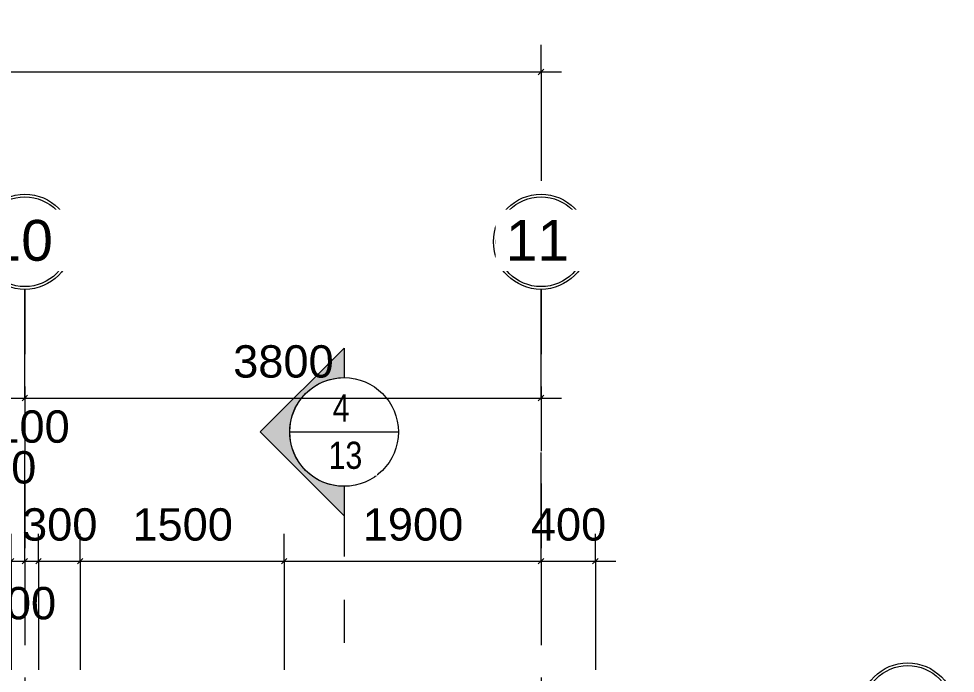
# Model space of a CAD drawing. Header units: millimetres. Extents: x -10792 to 44600, y -5903 to 19992.
# Drawn here: x 33305 to 40200, y 15174 to 19992 of the extents above; entities that cross this region are included whole.
import ezdxf

# ---------------------------------------------------------------- set-up
doc = ezdxf.new("R2010")
doc.units = ezdxf.units.MM
for name, pattern in [('Abgebrochen', [714.375, 476.25, -238.125]), ('Aligning Line', [635, 317.5, -317.5]), ('Hidden', [714.375, 476.25, -238.125])]:
    doc.linetypes.add(name, pattern=pattern)
for name, color, linetype, lineweight in [('A-ANNO-DIMS', 211, 'Continuous', 9), ('A-ANNO-DIMS-100', 211, 'Continuous', 9), ('G-ANNO-SYMB', 111, 'Abgebrochen', 9), ('S-GRID', 1, 'Continuous', 9), ('S-GRID-IDEN', 1, 'Continuous', 9)]:
    doc.layers.add(name, color=color, linetype=linetype, lineweight=lineweight)
doc.styles.add('Arial_1', font='arial.ttf', dxfattribs={"width": 0.8, "height": 200})
doc.styles.add('Arial_2', font='arial.ttf', dxfattribs={"height": 300})
doc.styles.add('Arial_5', font='arial.ttf', dxfattribs={"height": 238.125})
doc.dimstyles.new('SecretInternalLinAngDimStyle5p4736185', dxfattribs={"dimscale": 304.8, "dimtxt": 242.94927, "dimasz": 0.130208, "dimexe": 0.656168, "dimexo": 0.0625, "dimgap": 0.260417, "dimtad": 1, "dimdec": 0, "dimrnd": 100, "dimzin": 0, "dimdsep": 46, "dimtxsty": 'Arial_5', "dimblk1": 'OBLIQUE', "dimblk2": 'OBLIQUE', "dimsah": 1, "dimcen": 0.09, "dimdle": 0.492126, "dimazin": 0, "dimtfac": 1, "dimtdec": 4, "dimtix": 1, "dimtmove": 0, "dimatfit": 3, "dimfxl": 2.624672, "dimfxlon": 1, "dimtvp": 1, "dimtolj": 1, "dimtzin": 0, "dimarcsym": 2})
doc.dimstyles.new('SecretInternalLinAngDimStyle5p4736185_1', dxfattribs={"dimscale": 304.8, "dimtxt": 242.94927, "dimasz": 0.130208, "dimexe": 0.656168, "dimexo": 0.0625, "dimgap": 0.260417, "dimtad": 1, "dimdec": 0, "dimrnd": 100, "dimzin": 0, "dimdsep": 46, "dimtxsty": 'Arial_5', "dimblk1": 'OBLIQUE', "dimblk2": 'OBLIQUE', "dimsah": 1, "dimcen": 0.09, "dimdle": 0.492126, "dimazin": 0, "dimtfac": 1, "dimtdec": 4, "dimtix": 1, "dimtmove": 2, "dimatfit": 3, "dimfxl": 2.624672, "dimfxlon": 1, "dimtvp": 1, "dimtolj": 1, "dimtzin": 0, "dimarcsym": 2})

# ---------------------------------------------------------------- blocks, each defined once
blk = doc.blocks.new('Section - CAT DUNG-122916-01_MẶT BẰNG TẦNG 1')
at = {"layer": 'G-ANNO-SYMB', "linetype": 'Continuous'}
h = blk.add_hatch(color=256, dxfattribs=at)
edge = h.paths.add_edge_path()
edge.add_line((0.181, 0), (-2, 0))
edge.add_arc((-6, 0), 4, 0, 90)
edge.add_arc((-6, 0), 4, 90, 180)
edge.add_line((-10, 0), (-12.181, 0))
edge.add_line((-12.181, 0), (-6, 6.181))
edge.add_line((-6, 6.181), (0.181, 0))
for p, q in [((-6, 6.181), (-12.181, 0)), ((0.181, 0), (-6, 6.181)), ((-12.181, 0), (-10, 0)), ((-2, 0), (0.181, 0))]:
    blk.add_line(p, q, dxfattribs=at)
for start, end in [(360, 180), (90, 180), (0, 90), (180, 360)]:
    blk.add_arc((-6, 0), 4, start, end, dxfattribs=at)
blk = doc.blocks.new('Grid - TRUC  D1-102336-01_MẶT BẰNG TẦNG 1')
at = {"layer": 'S-GRID-IDEN'}
for radius in [3.5, 3.3]:
    blk.add_circle((0, 0), radius, dxfattribs=at)
blk = doc.blocks.new('DIMBLOCK62-01_MẶT BẰNG TẦNG 1')
at = {"layer": 'A-ANNO-DIMS-100', "transparency": 16777216}
for p, q in [((550, 19600), (550, 19800)), ((37150, 19600), (37150, 19800)), ((400, 19600), (37300, 19600)), ((550, 19600), (530.2, 19580.2)), ((550, 19600), (569.8, 19619.8)), ((550, 19600), (550, 18800)), ((37150, 19600), (37130.2, 19580.2)), ((37150, 19600), (37169.8, 19619.8)), ((37150, 19600), (37150, 18800))]:
    blk.add_line(p, q, dxfattribs=at)
at = {"layer": 'A-ANNO-DIMS-100', "color": 0, "transparency": 16777216, "insert": (18392.1, 19988.5), "char_height": 238.12, "width": 1098.878, "attachment_point": 1, "line_spacing_factor": 0.941778, "style": 'Arial_5'}
blk.add_mtext('36600', dxfattribs=at)
blk = doc.blocks.new('_Oblique')
at = {"color": 0, "linetype": 'ByBlock', "lineweight": -2}
blk.add_line((-0.5, -0.5), (0.5, 0.5), dxfattribs=at)
blk = doc.blocks.new('DIMBLOCK71-01_MẶT BẰNG TẦNG 1')
at = {"layer": 'A-ANNO-DIMS-100', "transparency": 16777216}
for p, q in [((29650, 17200), (29650, 18000)), ((33350, 17200), (33350, 18000)), ((29650, 17200), (29630.2, 17180.2)), ((29650, 17200), (29669.8, 17219.8)), ((29650, 17200), (33350, 17200)), ((29650, 17200), (29650, 17000)), ((33350, 17200), (33330.2, 17180.2)), ((33350, 17200), (33369.8, 17219.8)), ((33350, 17200), (33350, 17000))]:
    blk.add_line(p, q, dxfattribs=at)
at = {"layer": 'A-ANNO-DIMS-100', "color": 0, "transparency": 16777216, "insert": (31133.7, 17588.5), "char_height": 238.12, "width": 879.103, "attachment_point": 1, "line_spacing_factor": 0.941778, "style": 'Arial_5'}
blk.add_mtext('3700', dxfattribs=at)
blk = doc.blocks.new('DIMBLOCK72-01_MẶT BẰNG TẦNG 1')
at = {"layer": 'A-ANNO-DIMS-100', "transparency": 16777216}
for p, q in [((33350, 17200), (33350, 18000)), ((37150, 17200), (37150, 18000)), ((33350, 17200), (33330.2, 17180.2)), ((33350, 17200), (33369.8, 17219.8)), ((33350, 17200), (37300, 17200)), ((33350, 17200), (33350, 17000)), ((37150, 17200), (37130.2, 17180.2)), ((37150, 17200), (37169.8, 17219.8)), ((37150, 17200), (37150, 17000))]:
    blk.add_line(p, q, dxfattribs=at)
at = {"layer": 'A-ANNO-DIMS-100', "color": 0, "transparency": 16777216, "insert": (34883.7, 17588.5), "char_height": 238.12, "width": 879.103, "attachment_point": 1, "line_spacing_factor": 0.941778, "style": 'Arial_5'}
blk.add_mtext('3800', dxfattribs=at)
blk = doc.blocks.new('DIMBLOCK100-01_MẶT BẰNG TẦNG 1')
at = {"layer": 'A-ANNO-DIMS-100', "transparency": 16777216}
for p, q in [((33058, 16000), (33058, 16200)), ((33250, 16000), (33250, 16200)), ((33058, 16000), (33038.2, 15980.2)), ((33058, 16000), (33077.8, 16019.8)), ((33058, 16000), (33250, 16000)), ((33058, 16000), (33058, 15200)), ((33250, 16000), (33230.2, 15980.2)), ((33250, 16000), (33269.8, 16019.8)), ((33250, 16000), (33250, 15200))]:
    blk.add_line(p, q, dxfattribs=at)
at = {"layer": 'A-ANNO-DIMS-100', "color": 0, "transparency": 16777216, "insert": (32879.3, 16809.1), "char_height": 238.12, "width": 659.327, "attachment_point": 1, "line_spacing_factor": 0.941778, "style": 'Arial_5'}
blk.add_mtext('200', dxfattribs=at)
blk = doc.blocks.new('DIMBLOCK101-01_MẶT BẰNG TẦNG 1')
at = {"layer": 'A-ANNO-DIMS-100', "transparency": 16777216}
for p, q in [((33350, 16000), (33350, 16800)), ((33250, 16000), (33250, 16200)), ((33250, 16000), (33230.2, 15980.2)), ((33250, 16000), (33269.8, 16019.8)), ((33250, 16000), (33350, 16000)), ((33250, 16000), (33250, 15200)), ((33350, 16000), (33330.2, 15980.2)), ((33350, 16000), (33369.8, 16019.8)), ((33350, 16000), (33350, 15800))]:
    blk.add_line(p, q, dxfattribs=at)
at = {"layer": 'A-ANNO-DIMS-100', "color": 0, "transparency": 16777216, "insert": (33025.3, 15809.1), "char_height": 238.12, "width": 659.327, "attachment_point": 1, "line_spacing_factor": 0.941778, "style": 'Arial_5'}
blk.add_mtext('100', dxfattribs=at)
blk = doc.blocks.new('DIMBLOCK102-01_MẶT BẰNG TẦNG 1')
at = {"layer": 'A-ANNO-DIMS-100', "transparency": 16777216}
for p, q in [((33350, 16000), (33350, 16800)), ((33450, 16000), (33450, 16200)), ((33350, 16000), (33330.2, 15980.2)), ((33350, 16000), (33369.8, 16019.8)), ((33350, 16000), (33450, 16000)), ((33350, 16000), (33350, 15800)), ((33450, 16000), (33430.2, 15980.2)), ((33450, 16000), (33469.8, 16019.8)), ((33450, 16000), (33450, 15200))]:
    blk.add_line(p, q, dxfattribs=at)
at = {"layer": 'A-ANNO-DIMS-100', "color": 0, "transparency": 16777216, "insert": (33125.3, 17109.1), "char_height": 238.12, "width": 659.327, "attachment_point": 1, "line_spacing_factor": 0.941778, "style": 'Arial_5'}
blk.add_mtext('100', dxfattribs=at)
blk = doc.blocks.new('DIMBLOCK103-01_MẶT BẰNG TẦNG 1')
at = {"layer": 'A-ANNO-DIMS-100', "transparency": 16777216}
for p, q in [((33450, 16000), (33450, 16200)), ((33758, 16000), (33758, 16200)), ((33450, 16000), (33430.2, 15980.2)), ((33450, 16000), (33469.8, 16019.8)), ((33450, 16000), (33758, 16000)), ((33450, 16000), (33450, 15200)), ((33758, 16000), (33738.2, 15980.2)), ((33758, 16000), (33777.8, 16019.8)), ((33758, 16000), (33758, 15200))]:
    blk.add_line(p, q, dxfattribs=at)
at = {"layer": 'A-ANNO-DIMS-100', "color": 0, "transparency": 16777216, "insert": (33329.3, 16388.5), "char_height": 238.12, "width": 659.327, "attachment_point": 1, "line_spacing_factor": 0.941778, "style": 'Arial_5'}
blk.add_mtext('300', dxfattribs=at)
blk = doc.blocks.new('DIMBLOCK104-01_MẶT BẰNG TẦNG 1')
at = {"layer": 'A-ANNO-DIMS-100', "transparency": 16777216}
for p, q in [((33758, 16000), (33758, 16200)), ((35258, 16000), (35258, 16200)), ((33758, 16000), (33738.2, 15980.2)), ((33758, 16000), (33777.8, 16019.8)), ((33758, 16000), (35258, 16000)), ((33758, 16000), (33758, 15200)), ((35258, 16000), (35238.2, 15980.2)), ((35258, 16000), (35277.8, 16019.8)), ((35258, 16000), (35258, 15200))]:
    blk.add_line(p, q, dxfattribs=at)
at = {"layer": 'A-ANNO-DIMS-100', "color": 0, "transparency": 16777216, "insert": (34141.7, 16388.5), "char_height": 238.12, "width": 879.103, "attachment_point": 1, "line_spacing_factor": 0.941778, "style": 'Arial_5'}
blk.add_mtext('1500', dxfattribs=at)
blk = doc.blocks.new('DIMBLOCK105-01_MẶT BẰNG TẦNG 1')
at = {"layer": 'A-ANNO-DIMS-100', "transparency": 16777216}
for p, q in [((37150, 16000), (37150, 16800)), ((35258, 16000), (35258, 16200)), ((35258, 16000), (35238.2, 15980.2)), ((35258, 16000), (35277.8, 16019.8)), ((35258, 16000), (37150, 16000)), ((35258, 16000), (35258, 15200)), ((37150, 16000), (37130.2, 15980.2)), ((37150, 16000), (37169.8, 16019.8)), ((37150, 16000), (37150, 15800))]:
    blk.add_line(p, q, dxfattribs=at)
at = {"layer": 'A-ANNO-DIMS-100', "color": 0, "transparency": 16777216, "insert": (35837.7, 16388.5), "char_height": 238.12, "width": 879.103, "attachment_point": 1, "line_spacing_factor": 0.941778, "style": 'Arial_5'}
blk.add_mtext('1900', dxfattribs=at)
blk = doc.blocks.new('DIMBLOCK106-01_MẶT BẰNG TẦNG 1')
at = {"layer": 'A-ANNO-DIMS-100', "transparency": 16777216}
for p, q in [((37150, 16000), (37150, 16800)), ((37550, 16000), (37550, 16200)), ((37150, 16000), (37130.2, 15980.2)), ((37150, 16000), (37169.8, 16019.8)), ((37150, 16000), (37700, 16000)), ((37150, 16000), (37150, 15800)), ((37550, 16000), (37530.2, 15980.2)), ((37550, 16000), (37569.8, 16019.8)), ((37550, 16000), (37550, 15200))]:
    blk.add_line(p, q, dxfattribs=at)
at = {"layer": 'A-ANNO-DIMS-100', "color": 0, "transparency": 16777216, "insert": (37075.3, 16388.5), "char_height": 238.12, "width": 659.327, "attachment_point": 1, "line_spacing_factor": 0.941778, "style": 'Arial_5'}
blk.add_mtext('400', dxfattribs=at)

msp = doc.modelspace()

# ---------------------------------------------------------------- linework, layer by layer
at = {"layer": 'G-ANNO-SYMB', "linetype": 'Continuous'}
msp.add_line((35300, 16950.1), (36100, 16950.1), dxfattribs=at)
at = {"layer": 'G-ANNO-SYMB', "linetype": 'Aligning Line'}
msp.add_line((35700, 16350.1), (35700, -4539.5), dxfattribs=at)
at = {"layer": 'S-GRID', "linetype": 'Hidden'}
for p, q in [((33350, 18000), (33350, -3000)), ((37150, 18000), (37150, -3000))]:
    msp.add_line(p, q, dxfattribs=at)

# ---------------------------------------------------------------- block references
at = {"layer": 'G-ANNO-SYMB', "linetype": 'Continuous', "extrusion": (0, 0, -1), "xscale": 99.99999999999991, "yscale": 99.99999999999991, "zscale": 99.99999999999991, "rotation": 270.0000000000002}
msp.add_blockref('Section - CAT DUNG-122916-01_MẶT BẰNG TẦNG 1', (-35700, 16350.1), dxfattribs=at)
at = {"layer": 'S-GRID-IDEN', "xscale": 99.99999999999991, "yscale": 99.99999999999991, "zscale": 99.99999999999991}
for p, rotation in [((33350, 18350), 180), ((37150, 18350), 180), ((39850, 14900), 90)]:
    msp.add_blockref('Grid - TRUC  D1-102336-01_MẶT BẰNG TẦNG 1', p, dxfattribs=dict(at, rotation=rotation))

# ---------------------------------------------------------------- dimensions: what is measured, and where the dimension line sits
at = {"layer": 'A-ANNO-DIMS'}
for base, p1, p2, override, picture, middle in [((37150, 19600), (550, 18800), (37150, 18800), {"dimpost": '<>', "dimfxl": 36600}, 'DIMBLOCK62-01_MẶT BẰNG TẦNG 1', (18850, 19801)), ((33350, 17200), (29650, 18000), (33350, 18000), {"dimpost": '<>', "dimfxl": 3700}, 'DIMBLOCK71-01_MẶT BẰNG TẦNG 1', (31500, 17401)), ((37550, 16000), (37150, 16800), (37550, 15200), {"dimpost": '<>', "dimfxl": 1649.24225}, 'DIMBLOCK106-01_MẶT BẰNG TẦNG 1', (37350, 16201)), ((33758, 16000), (33450, 15200), (33758, 15200), {"dimpost": '<>', "dimfxl": 308.004805}, 'DIMBLOCK103-01_MẶT BẰNG TẦNG 1', (33604, 16201)), ((35258, 16000), (33758, 15200), (35258, 15200), {"dimpost": '<>', "dimfxl": 1500}, 'DIMBLOCK104-01_MẶT BẰNG TẦNG 1', (34508, 16201))]:
    dim = msp.add_linear_dim(base=base, p1=p1, p2=p2, dimstyle='SecretInternalLinAngDimStyle5p4736185', override=override, dxfattribs=at)
    dim.commit()
    dim.dimension.update_dxf_attribs({"geometry": picture, "text_midpoint": middle})
for base, p1, p2, override, picture, middle in [((33450, 16000), (33350, 16800), (33450, 15200), {"dimpost": '<>', "dimfxl": 1603.121954}, 'DIMBLOCK102-01_MẶT BẰNG TẦNG 1', (33454.9, 16950.4)), ((33250, 16000), (33058, 15200), (33250, 15200), {"dimpost": '<>', "dimfxl": 191.995195}, 'DIMBLOCK100-01_MẶT BẰNG TẦNG 1', (33208.9, 16650.4)), ((33350, 16000), (33250, 15200), (33350, 16800), {"dimpost": '<>', "dimfxl": 1603.121954}, 'DIMBLOCK101-01_MẶT BẰNG TẦNG 1', (33354.9, 15650.4))]:
    dim = msp.add_linear_dim(base=base, p1=p1, p2=p2, dimstyle='SecretInternalLinAngDimStyle5p4736185_1', override=override, dxfattribs=at)
    dim.commit()
    dim.dimension.update_dxf_attribs({"geometry": picture, "text_midpoint": middle, "dimtype": 160})

# ---------------------------------------------------------------- next in the draw order: texts
at = {"layer": 'G-ANNO-SYMB', "linetype": 'Continuous', "char_height": 200, "attachment_point": 1, "style": 'Arial_1', "bg_fill": 3, "box_fill_scale": 1.25, "bg_fill_color": 9, "bg_fill_true_color": 13158600, "bg_fill_transparency": 0}
for s, insert, width in [('4', (35616.6, 17227.1), 153.924), ('13', (35585.6, 16878.6), 307.848)]:
    msp.add_mtext(s, dxfattribs=dict(at, insert=insert, width=width))
at = {"layer": 'S-GRID-IDEN', "char_height": 300, "width": 577.215, "attachment_point": 1, "style": 'Arial_2', "bg_fill": 3, "box_fill_scale": 1.25, "bg_fill_color": 9, "bg_fill_true_color": 13158600, "bg_fill_transparency": 0}
for s, insert in [('10', (33090.2, 18510.8)), ('11', (36890.2, 18510.8))]:
    msp.add_mtext(s, dxfattribs=dict(at, insert=insert))

# ---------------------------------------------------------------- next in the draw order: dimensions: what is measured, and where the dimension line sits
at = {"layer": 'A-ANNO-DIMS'}
for base, p1, p2, override, picture, middle in [((37150, 17200), (33350, 18000), (37150, 18000), {"dimpost": '<>', "dimfxl": 3800}, 'DIMBLOCK72-01_MẶT BẰNG TẦNG 1', (35250, 17401)), ((37150, 16000), (35258, 15200), (37150, 16800), {"dimpost": '<>', "dimfxl": 2477.83087}, 'DIMBLOCK105-01_MẶT BẰNG TẦNG 1', (36204, 16201))]:
    dim = msp.add_linear_dim(base=base, p1=p1, p2=p2, dimstyle='SecretInternalLinAngDimStyle5p4736185', override=override, dxfattribs=at)
    dim.commit()
    dim.dimension.update_dxf_attribs({"geometry": picture, "text_midpoint": middle})

doc.saveas('drawing.dxf')
